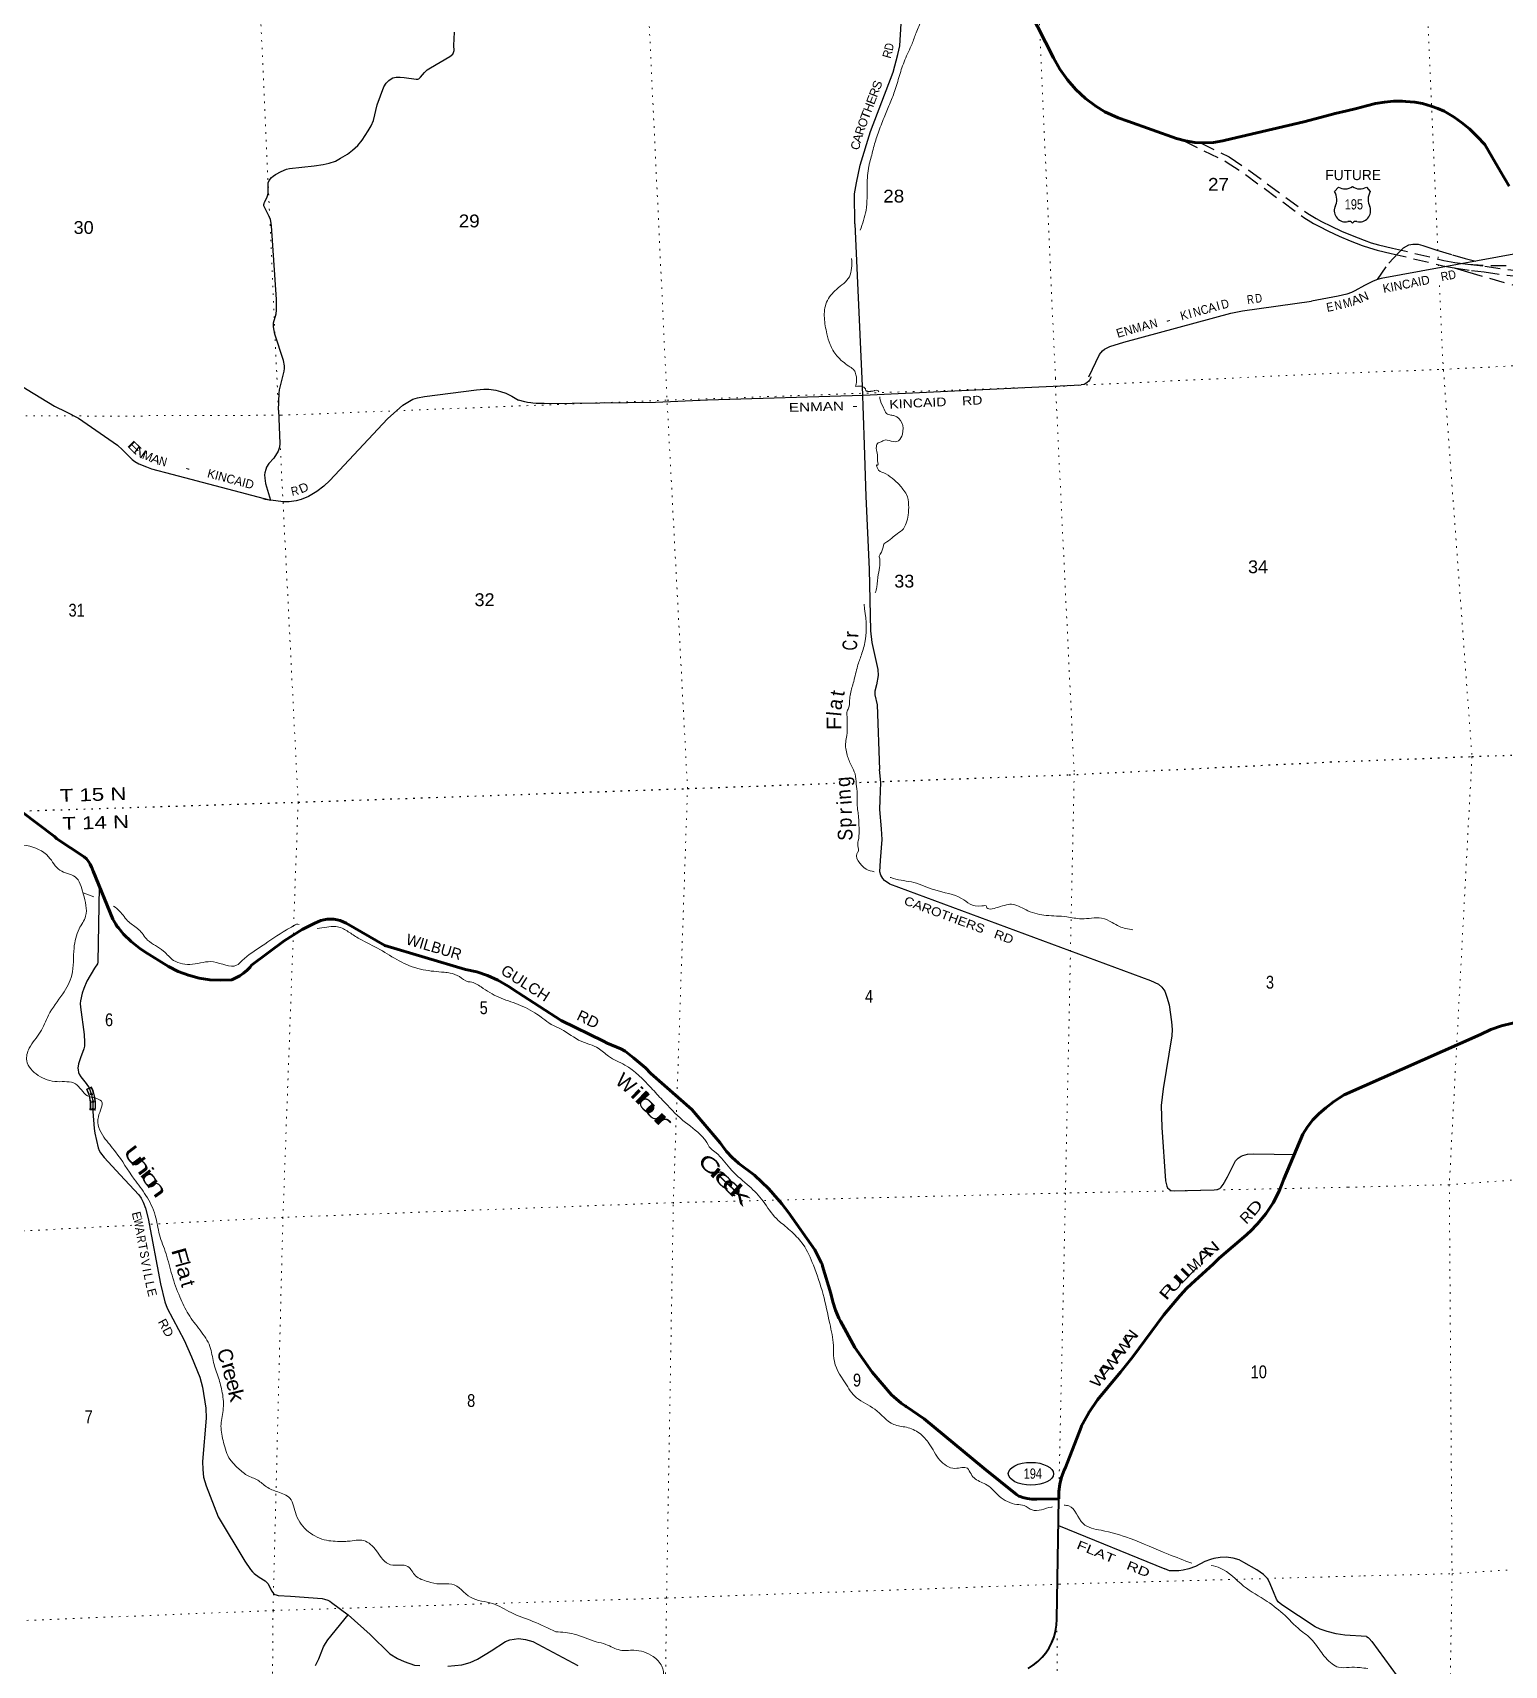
# Model space of a CAD drawing. Header units: feet. Extents: x 751810 to 1010326, y -353855 to -161247.
# Drawn here: x 925928 to 946044, y -273133 to -250821 of the extents above; entities that cross this region are included whole.
import ezdxf
from ezdxf.enums import TextEntityAlignment as Align

# ---------------------------------------------------------------- set-up
doc = ezdxf.new("R2010")
doc.units = ezdxf.units.FT
doc.header["$LTSCALE"] = 70
doc.linetypes.add('DOTTED', pattern=[1.5, 0.3, -1.2])
doc.linetypes.add('MEDIUM_DASHED', pattern=[4.5, 3, -1.5])
for name, color, linetype, lineweight in [('17', 7, 'Continuous', 25), ('20', 7, 'Continuous', 70), ('23', 7, 'Continuous', 70), ('26', 7, 'Continuous', 40), ('29', 7, 'Continuous', 25), ('31', 7, 'Continuous', 13), ('34', 7, 'Continuous', 25), ('39', 7, 'Continuous', 13), ('49', 7, 'MEDIUM_DASHED', 25), ('50', 7, 'Continuous', 25), ('6', 7, 'DOTTED', 25), ('7', 7, 'DOTTED', 13)]:
    doc.layers.add(name, color=color, linetype=linetype, lineweight=lineweight)
doc.layers.add('30', color=7, linetype='Continuous')
doc.layers.add('41', color=7, linetype='Continuous')

msp = doc.modelspace()

# ---------------------------------------------------------------- linework, layer by layer
at = {"layer": '17'}
msp.add_ellipse((939572.68, -270514.14), major_axis=(-309.24, 1), ratio=0.500121, dxfattribs=at)
at = {"layer": '20'}
for points in [[(943304.52, -252040.44), (942231.35, -252292.03), (942195.96, -252300.15), (942069.31, -252320.37), (941941.23, -252327.25), (941813.14, -252320.7), (941686.44, -252300.8), (941562.51, -252267.77), (940896.82, -252031.87), (940766.06, -251985.35), (940582.68, -251901.22), (940459.64, -251825.98), (940317.7, -251719.47), (940187.67, -251598.72), (940070.97, -251465.03), (939968.89, -251319.88), (939882.54, -251164.85), (939450.27, -250312.87)], [(946110.25, -252917.21), (945991.19, -252718.53), (945876.35, -252523.64), (945774.71, -252350.16), (945672.35, -252239.02), (945566.42, -252136.11), (945457.24, -252047.45), (945356.92, -251974.39), (945222.1, -251895.13), (945135.61, -251855.51), (945043.54, -251824.22), (944925.22, -251790.32), (944821.76, -251771.7), (944694.58, -251760.36), (944648.19, -251756.8), (944529.66, -251757.08), (944403.77, -251769.8), (944282.2, -251788.32), (944161.48, -251822.88), (944024.63, -251856.28), (943891.9, -251891.48), (943728.89, -251924.26), (943544.81, -251976.26), (943304.52, -252040.44)]]:
    msp.add_lwpolyline(points, dxfattribs=at)
at = {"layer": '23'}
for points in [[(927022.23, -262935.89), (926754.3, -262281.45), (926744.12, -262256.57), (926734.66, -262231.45), (926731.68, -262223.54), (926712.54, -262184.41), (926689.42, -262147.5), (926662.56, -262113.21), (926632.27, -262081.91), (926257.51, -261835.91), (926226.55, -261806.52), (925557.26, -261302.47)], [(939951.78, -270857.17), (939655.38, -270862.07), (939649.29, -270862.29), (939585.47, -270860.89), (939522.14, -270852.84), (939460, -270838.2), (939424.68, -270825.87), (939405, -270819), (939374.68, -270797.06), (938933.08, -270442.76), (938112.3, -269763.52), (937868.38, -269594.68), (937856.15, -269588.96), (937799.29, -269548.78), (937697.92, -269464.22), (937669.04, -269434.48), (937400.82, -269124.35), (937166.49, -268787.88), (936968.61, -268428.77), (936947.95, -268389.93), (936899.49, -268280.66), (936862.73, -268166.92), (936838.05, -268049.96), (936838.1, -268051.97), (936724.58, -267675.8), (936717.06, -267650.88), (936706.21, -267625.8), (936698.57, -267608.16), (936619.36, -267454.17), (936257.98, -266946.41), (936168.84, -266824.64), (935992.29, -266620.73), (935795.4, -266436.39), (935580.31, -266273.64), (935571.84, -266266.95), (935488.16, -266192.71), (935412.7, -266110.12), (935363.28, -266043.14), (935349.9, -266025.01), (935323.54, -265993.14), (934939.25, -265537.62), (934376.95, -265044.95), (934302.05, -264969.06), (934140.68, -264829.4), (934026.16, -264739.52), (933965.6, -264707.37), (933779.3, -264629.75), (933731.44, -264604.65), (933152.39, -264321.54), (932558.68, -263935.69), (932426.11, -263851.07), (932285.43, -263768.38), (932144.3, -263704.41), (931997.26, -263655.54), (931845.91, -263622.31), (930740.31, -263296.1), (930215.06, -262991.53), (930214.18, -262991.02), (930174.02, -262970.7), (930131.96, -262954.7), (930088.46, -262943.18), (930043.99, -262936.27), (929999.05, -262934.05), (929954.11, -262936.54), (929909.69, -262943.71), (929866.25, -262955.48), (929824.29, -262971.73), (929784.25, -262992.28), (929610.56, -263079.22), (929365.6, -263230.01), (928921.21, -263562.91), (928899.47, -263590.18), (928857.49, -263634.77), (928811.09, -263674.74), (928760.75, -263709.63), (928707.05, -263739.07), (928650.56, -263762.74), (928501.18, -263771.1), (928351, -263763.8), (928202.41, -263740.85), (928057.03, -263702.49), (927916.45, -263649.15), (927782.22, -263581.4), (927463.02, -263382.28), (927386.52, -263331.42), (927273.9, -263241.76), (927171.27, -263140.81), (927100.35, -263054.7), (927079.72, -263029.65), (927063.6, -263004.7), (927022.23, -262935.89)], [(943853.53, -265337.17), (945718.53, -264512.36), (945858.43, -264445.06), (946004.6, -264392.77), (946155.44, -264356.03), (946309.29, -264335.26), (946333.06, -264333.51), (948409.36, -264369.41), (948636.57, -264341.74), (948859.63, -264290.48), (949076.12, -264216.18), (949165.99, -264177.62), (949734.13, -263912.46), (949902.08, -263857.78), (950074.83, -263820.96), (950250.48, -263802.4), (950380.04, -263800.52), (950912.2, -263858.58)], [(939951.78, -270857.17), (939954.23, -270757.66), (939968.28, -270658.64), (939992.6, -270561.64), (940026.93, -270467.71), (940045.21, -270427.42), (940258.98, -269877.29), (940264.07, -269860.81), (940282.22, -269827.29), (940366.4, -269671.77), (940482.41, -269502.5), (940615.48, -269346.29), (940798.98, -269124.61), (940958.99, -268921.08), (941387.42, -268344.13), (941612.73, -268078.36), (941697.31, -267984.6), (941763.59, -267922.85), (942068.82, -267646.2), (942147.61, -267569.51), (942518.3, -267250.24), (942542.33, -267225.24), (942567.33, -267202.52), (942669.95, -267100.82), (942783.6, -266961.75), (942882.09, -266811.56), (942964.35, -266651.9), (943028.61, -266487.1), (943290.61, -265873.22), (943354.02, -265771.58), (943427.7, -265677.14), (943510.85, -265590.91), (943602.56, -265513.84), (943707.78, -265429.9), (943790.54, -265375.32), (943853.53, -265337.17)]]:
    msp.add_lwpolyline(points, dxfattribs=at)
at = {"layer": '26'}
msp.add_lwpolyline([(939534.74, -273174.86), (939603.34, -273130.85), (939666.96, -273079.92), (939724.91, -273022.62), (939776.55, -272959.57), (939821.32, -272891.47), (939858.72, -272819.07), (939888.35, -272743.15), (939909.88, -272664.55), (939923.08, -272584.13), (939927.8, -272502.77), (939951.78, -270857.17)], dxfattribs=at)
at = {"layer": '29'}
for p, q in [((937163.75, -253434.28), (937266.35, -255652.8)), ((926837.65, -262491.65), (926820.42, -263523.07)), ((937640.39, -262452.49), (941205.11, -263771.77)), ((939950.55, -271220.32), (941400.64, -271815.52))]:
    msp.add_line(p, q, dxfattribs=at)
for points in [[(937163.75, -253434.28), (937162.38, -253021.98), (937187.42, -252871.7), (937237.49, -252629.57), (937379.36, -252170.37), (937688.13, -251360.5), (937754.89, -251118.37), (937779.93, -251001.48), (937800.64, -250693.65)], [(931631.07, -251148.38), (931668.62, -251114.96), (931681.14, -251092.01), (931687.4, -251066.96), (931685.31, -250996), (931693.66, -250812.32)], [(929120.29, -253097.82), (929133.88, -253062.33), (929148.48, -253018.51), (929148.48, -252872.41), (929161, -252843.18), (929194.38, -252801.44), (929217.33, -252782.65), (929248.62, -252759.69), (929323.72, -252717.95), (929396.74, -252686.64), (929440.55, -252676.21), (929774.34, -252642.81), (929899.52, -252621.93), (929978.79, -252605.24), (930066.42, -252576.01), (930137.34, -252538.45), (930231.23, -252482.09), (930300.07, -252425.75), (930373.09, -252361.03), (930429.41, -252287.99), (930512.87, -252164.84), (930556.68, -252093.87), (930587.97, -252020.83), (930638.03, -251807.93), (930729.83, -251561.64), (930761.12, -251511.53), (930796.59, -251473.98), (930825.8, -251453.09), (930848.75, -251440.57), (930896.72, -251428.06), (930950.97, -251428.05), (931005.21, -251432.24), (931167.93, -251457.28), (931190.88, -251457.27), (931205.49, -251451.01), (931230.52, -251428.06), (931284.76, -251365.45), (931322.31, -251329.95), (931364.04, -251302.83), (931631.07, -251148.38)], [(929286.7, -255978.37), (929295.53, -255748.55), (929303.88, -255700.54), (929366.46, -255448), (929370.63, -255410.43), (929370.63, -255372.86), (929358.12, -255301.89), (929237.12, -254942.9), (929218.35, -254840.62), (929218.35, -254805.14), (929220.43, -254784.27), (929257.98, -254663.21), (929262.16, -254615.21), (929262.15, -254467.02), (929191.22, -253461), (929182.9, -253396.28), (929177.69, -253373.33), (929162.01, -253331.59), (929095.26, -253206.36), (929089.02, -253185.48), (929089.02, -253169.83), (929091.08, -253156.27), (929097.37, -253138.52), (929120.29, -253097.82)], [(946566.88, -253698.2), (946456.3, -253755.57), (946375.59, -253794.65), (946323.12, -253811.7), (946223.54, -253837.61), (944358.73, -254180.35), (944311.55, -254192.36), (944249.81, -254218.26), (944131.31, -254276.04), (943998.86, -254349.79), (943955.04, -254371.72), (943892.61, -254394.11), (943773.16, -254420.16), (943405.59, -254488.26)], [(940366.27, -255525.43), (940511.92, -255220.63), (940549.39, -255170.92), (940579.53, -255145.65), (940650.34, -255110.31), (940843.35, -255051.05), (942303.55, -254653.46), (942462.43, -254624.2), (943405.59, -254488.26)], [(924609.13, -254919.37), (925241.29, -255272.11), (925399.85, -255376.47), (925545.89, -255497.54), (925637.69, -255564.33), (925850.49, -255697.92), (926226.02, -255923.34), (926384.58, -256002.66), (926554.33, -256089.68)], [(932920.84, -255887.38), (934440.34, -255869.39), (935152.24, -255839.48), (937280.57, -255776.07), (940258.49, -255635.06)], [(937266.35, -255652.8), (937291.95, -256451.47), (937318.23, -257158.66), (937361.99, -258152.99), (937381.96, -258997.21)], [(940394.83, -255524.26), (940375.06, -255570.77), (940364.65, -255585.36), (940342.78, -255604.11), (940321.95, -255617.66), (940300.08, -255628.08), (940258.49, -255635.06)], [(930985.3, -255909.57), (930776.07, -256099.54), (929991.91, -256940.34), (929905.47, -257020.57), (929810.71, -257090.37), (929697.19, -257158.09), (929598.26, -257200.81), (929530.56, -257220.61), (929435.81, -257232.07), (929355.61, -257233.11), (929180.9, -257211.94)], [(930985.71, -255909.48), (931124.63, -255831.49), (931189.31, -255810.62), (931283.19, -255791.83), (931994.62, -255699.99), (932094.76, -255693.73), (932163.61, -255693.73), (932257.49, -255706.25), (932324.25, -255722.95), (932395.19, -255748), (932476.55, -255787.66), (932569.32, -255844.98)], [(932920.84, -255887.38), (932809.88, -255886.99), (932764.06, -255883.86), (932734.9, -255881.78), (932692.2, -255876.57), (932654.71, -255868.23), (932569.32, -255844.98)], [(926554.33, -256089.68), (927085.39, -256460.03), (927155.17, -256523.58), (927289.51, -256655.91), (927325.96, -256681.94), (927380.11, -256713.2), (927485.29, -256755.93), (927550.9, -256779.88), (927831.03, -256855.95), (929180.9, -257211.94)], [(929286.74, -255978.72), (929306.68, -256433.98), (929301.47, -256487.12), (929281.68, -256542.34), (929223.37, -256634.02), (929156.72, -256709.04), (929124.44, -256760.09), (929114.02, -256789.26), (929102.56, -256834.06), (929097.36, -256864.28), (929099.44, -256910.12), (929110.89, -256979.93), (929180.9, -257211.94)], [(937381.96, -258997.21), (937396.27, -259155.38), (937479.58, -259522.13), (937483.75, -259605.48), (937462.92, -259734.67), (937437.93, -259822.19), (937437.93, -259868.04), (937471.25, -260005.57), (937504.58, -260889.09)], [(937640.39, -262452.49), (937601.97, -262431.62), (937573.32, -262408.18), (937548.33, -262379), (937519.17, -262333.16), (937506.67, -262287.32), (937515, -262133.12), (937540, -261845.55), (937531.67, -261699.69), (937506.67, -261437.13), (937510.84, -261303.77), (937519.17, -261070.39), (937504.58, -260889.09)], [(926820.42, -263523.07), (926812.57, -263547.84), (926771.96, -263605.15), (926667.82, -263784.37), (926627.2, -263885.43), (926605.33, -263946.91), (926583.46, -264052.14), (926579.29, -264089.65), (926580.34, -264138.62), (926630.32, -264513.72), (926636.57, -264615.82), (926634.49, -264672.09), (926627.2, -264708.56), (926580.34, -264830.46), (926556.38, -264912.78), (926547.01, -264972.16), (926548.05, -264996.13), (926556.38, -265031.56), (926564.71, -265052.4), (926584.5, -265088.86), (926659.48, -265180.55)], [(941205.11, -263771.77), (941316.67, -263825.65), (941361.45, -263864.21), (941404.14, -263921.51), (941432.27, -264001.74), (941462.46, -264106.97), (941494.75, -264339.32), (941504.12, -264442.46), (941498.92, -264531.03), (941382.28, -265256.19), (941353.12, -265481.24), (941361.45, -265781.31), (941411.44, -266510.64), (941428.12, -266585.65), (941438.53, -266608.57), (941461.44, -266627.33), (941486.44, -266641.91), (941532.26, -266646.08), (942075.88, -266635.66), (942119.62, -266631.49), (942152.94, -266614.82), (942171.69, -266598.15), (942198.74, -266560.65), (942261.23, -266456.46), (942369.53, -266239.74), (942404.96, -266202.23), (942444.54, -266175.14), (942469.51, -266164.73), (942532.01, -266148.05), (942619.47, -266143.89), (943174.98, -266151.62)], [(926659.48, -265180.55), (926700.09, -265242.04), (926720.41, -265294.66), (926733.42, -265331.64), (926743.32, -265378.01), (926750.08, -265419.17), (926750.61, -265460.32), (926750.08, -265562.95), (926766.75, -265794.26), (926776.65, -265858.34), (926822.98, -266058.91), (926834.97, -266095.9), (926854.23, -266129.76), (926907.26, -266191.52)], [(926907.26, -266191.52), (927122.84, -266429.36), (927379.01, -266701.73)], [(927379.01, -266701.73), (927408.82, -266747.12), (927440.06, -266803.38), (927471.3, -266884.65), (927506.71, -267028.44), (927673.34, -267920.34), (927735.82, -268166.24), (927764.99, -268253.76), (927998.27, -268687.2), (928098.24, -268916.43), (928210.72, -269195.67), (928248.22, -269329.03), (928296.11, -269618.7), (928298.21, -269754.14), (928248.22, -270345.97), (928252.37, -270458.5), (928264.88, -270562.69), (928298.19, -270679.39), (928464.84, -271104.5)], [(928464.84, -271104.5), (928829.33, -271710.92), (928904.31, -271823.45), (928932.43, -271855.75), (928955.34, -271876.59), (929025.12, -271927.64), (929104.27, -271977.65), (929130.31, -272001.62), (929141.25, -272015.69), (929195.92, -272119.36), (929219.87, -272151.66), (929224.96, -272155.33), (929237.99, -272163.15), (929256.85, -272170.94), (929283.4, -272177.7), (929454.19, -272186.04), (929883.27, -272219.38), (929918.17, -272226.15), (929961.91, -272242.82), (929991.6, -272257.92), (930014.51, -272272.51), (930241.02, -272444.52)], [(944159.17, -272739.53), (943861.92, -272719.33), (943746.31, -272701.62), (943621.34, -272668.28), (943524.5, -272640.14), (943458.88, -272605.76), (943000.66, -272305.69), (942951.73, -272265.06), (942929.84, -272230.68), (942888.19, -272126.49), (942829.87, -271988.95), (942805.93, -271946.23), (942778.85, -271917.06), (942750.72, -271893.1), (942659.08, -271826.42), (942481.01, -271725.35), (942417.47, -271693.05), (942335.21, -271669.08), (942242.51, -271655.54), (942160.25, -271660.75), (942071.72, -271672.21), (942024.87, -271685.75), (941950.92, -271713.89), (941821.78, -271780.57), (941731.19, -271812.87), (941655.16, -271830.58), (941595.8, -271842.04), (941530.19, -271843.09), (941468.75, -271839.96), (941400.64, -271815.52)], [(929795.43, -273134.86), (929838.74, -273042.53), (929904.03, -272881.73), (929929.79, -272833.35), (929964.31, -272786.25), (930241.02, -272444.52)], [(930241.02, -272444.52), (930542.57, -272712.75), (930808.78, -272974.06), (930914.26, -273039.39), (931004.67, -273079.59), (931145.31, -273129.84), (931220.66, -273134.87)], [(931602.39, -273144.92), (931793.26, -273124.81), (931908.78, -273094.66), (932009.24, -273049.44), (932195.09, -272933.86), (932390.98, -272808.23), (932451.25, -272783.1), (932566.78, -272768.02), (932662.21, -272778.08), (932762.67, -272808.23), (933380.47, -273134.87)], [(944159.17, -272739.53), (944183.57, -272752.17), (944197.51, -272765.12), (944234.33, -272804.97), (944665.6, -273400.26), (944715.15, -273463.13), (945031.73, -273754.01), (945053.63, -273779.91), (945075.91, -273814.98), (945127.3, -273935.31), (945151.53, -274019.45), (945241.61, -274363.27), (945256.72, -274401.52), (945286.59, -274437.38), (945316.46, -274459.29), (945353.31, -274480.02), (945529.5, -274562.9), (945581.21, -274593.29), (945617.11, -274614.7), (946297.94, -275129.19)]]:
    msp.add_lwpolyline(points, dxfattribs=at)
at = {"layer": '29', "linetype": 'MEDIUM_DASHED'}
msp.add_lwpolyline([(944308.05, -254193.83), (944465.36, -253973.11), (944593.77, -253832.89), (944666.42, -253759.48), (944739.32, -253720.4), (944793.99, -253709.98), (944864.28, -253712.59), (944929.37, -253730.82), (945122.03, -253793.34), (945335.51, -253858.47), (945509.94, -253905.37), (945654.52, -253942.19)], dxfattribs=at)
at = {"layer": '29'}
msp.add_arc((929376.51, -256128.56), 1099.94, 254.08506, 257.38186, dxfattribs=at)
at = {"layer": '29', "linetype": 'DOTTED', "lineweight": 100}
msp.add_arc((926247.89, -265470.93), 503.31, 351.4191, 26.89871, dxfattribs=at)
at = {"layer": '31'}
for p, q in [((926661.99, -265259.42), (926731.67, -265228.08)), ((926673.28, -265263.12), (926727.1, -265238.91)), ((926707.38, -265540.19), (926784.62, -265547.98))]:
    msp.add_line(p, q, dxfattribs=at)
for points in [[(926662.45, -265258.42), (926683, -265304.79), (926697.98, -265351.19), (926708.04, -265398.89), (926713.05, -265447.38), (926712.96, -265496.21), (926708.25, -265542.21)], [(926717.22, -265533.14), (926720.96, -265496.63), (926721.05, -265446.98), (926715.95, -265397.65), (926705.72, -265349.13), (926690.48, -265301.93), (926673.28, -265263.12)], [(926727.1, -265238.91), (926745.68, -265280.87), (926762.82, -265333.93), (926774.33, -265388.51), (926780.05, -265443.99), (926779.96, -265499.7), (926775.93, -265539.06), (926717.22, -265533.14)], [(926731.03, -265228.04), (926753.16, -265278.01), (926770.56, -265331.87), (926782.24, -265387.27), (926788.05, -265443.58), (926787.96, -265500.11), (926782.87, -265549.85)]]:
    msp.add_lwpolyline(points, dxfattribs=at)
at = {"layer": '34'}
msp.add_spline([(940254.95, -244031.49), (940618.83, -244423.93), (940907.14, -244804.84), (941089.54, -245208), (941244.57, -245692.66), (941300.14, -246074.86), (941472.5, -246564.47), (941619.36, -246767.48), (941728.15, -246857.53), (941910.45, -246944.65), (942156.9, -246935.86), (942601.68, -246917.66), (943089.16, -247019.16), (943449.6, -247203.2), (943698.26, -247486.16), (943944.1, -247867.47), (944191.25, -248363.21), (944390.12, -248791.78), (944667.56, -249292.48), (944881.14, -249510.12), (945083.33, -249620.31), (945354.66, -249604.33), (945558.43, -249462.93), (945908.63, -249127.19), (946213.12, -248873.65), (946403.35, -248767.43), (946607.31, -248772.02), (946775.16, -248848.22), (946985.74, -249018.24), (947149.7, -249316.79), (947263.08, -249663.12), (947452.31, -250351.82), (947733.05, -251218.01), (947798.43, -251380.72), (947978.29, -251858.17), (948060.84, -252103.49)], degree=3, dxfattribs=at)
at = {"layer": '39'}
msp.add_line((926618.34, -262578.14), (926763.82, -262631.91), dxfattribs=at)
msp.add_arc((929545.48, -263080.82), 75.95, 70.09318, 100.39783, dxfattribs=at)
for points in [[(937694.23, -249063.27), (937761.18, -249115.57), (937937.6, -249403.87), (938076.77, -249598.71), (938126.22, -249695.79), (938158.9, -249833.72), (938186.53, -250002.03), (938156.49, -250252.82), (938074.77, -250646.33), (938002.88, -250822.08)], [(937370.38, -252589.98), (937396.22, -252495.61), (937422.25, -252391.5), (937484.72, -252193.68), (937565.41, -251980.25), (937638.28, -251800.66), (937708.56, -251626.27), (937776.23, -251407.63), (937849.11, -251194.2), (937948.02, -250972.97), (938002.88, -250822.08)], [(937370.38, -252589.98), (937357.28, -252644.25), (937333.6, -252904.9), (937318.7, -253249.88), (937239.57, -253521.63)], [(937121.37, -253906.3), (937090.73, -254155.88), (936915.29, -254328.87), (936780.17, -254504.57), (936748.95, -254719.14), (936784.25, -254937.56), (936827.17, -255081.19), (936918.73, -255235.3), (937084.4, -255378.91), (937144.12, -255418.57)], [(937144.12, -255418.57), (937157.26, -255437.1), (937171.05, -255460.92), (937181.08, -255496.02), (937189.22, -255552.43), (937186.72, -255601.95), (937179.82, -255640.81), (937174.33, -255656.55)], [(937495.82, -255729.85), (937474.87, -255709.19), (937440.13, -255711.12), (937430.47, -255714.02), (937388.97, -255721.74), (937379.32, -255722.71), (937345.54, -255722.71), (937333.96, -255721.74), (937319.48, -255714.98), (937314.65, -255705.33), (937309.83, -255686.99), (937300.85, -255677.79), (937292.53, -255671.13), (937281.99, -255663.35), (937174.33, -255656.55)], [(937505.22, -255797.87), (937507.2, -255820.66), (937556.74, -255946.11), (937599.05, -256025.49), (937658.02, -256048.14), (937708.57, -256056.93), (937807.63, -256150.97), (937815.7, -256307.63), (937763.66, -256397.41), (937661.15, -256404), (937560.2, -256392.46), (937536.47, -256409.14), (937486.64, -256428.49), (937459.71, -256477.43), (937472.1, -256567.61), (937476.86, -256674.07), (937474.34, -256732.45), (937468.2, -256728.58), (937471.15, -256764.71), (937561.59, -256836.84), (937676.22, -256910.39), (937775.18, -257000.41), (937823.01, -257059.54), (937873.21, -257132.69), (937900.98, -257272.76), (937894.55, -257413.68), (937867.22, -257524.97), (937828.95, -257602.35), (937746.11, -257668.77), (937669.09, -257727.01), (937576.24, -257795.7), (937572.27, -257797.81), (937557.11, -257834.39), (937513.74, -257948.09), (937498.57, -257984.67), (937505.28, -258010.64), (937505.08, -258081.03), (937505.6, -258101.13), (937486.63, -258224.27), (937464.93, -258397.76), (937445.67, -258477.4)], [(922762.32, -258735.54), (922728.28, -258903.93), (922828.52, -259239.26), (923855.09, -260013.89), (923879.75, -260033.38), (923970.19, -260105.52), (924171.45, -260259.34), (924404.7, -260482.74), (924518.17, -260745.34), (924681.84, -261081.09), (924858.46, -261372.27), (925052.05, -261697.21), (925229.58, -261789.29), (925507.9, -261886.88), (925845.24, -261930.71), (926145.08, -262082.06), (926300.84, -262267.18), (926506.48, -262356.54), (926619.17, -262589), (926651.24, -262895.87), (926563.1, -263069.01), (926493.33, -263330.17), (926462.63, -263700.96), (926338.38, -263957.45), (926142.59, -264249.93), (926031.81, -264481.95), (925880.37, -264698.91), (925846.55, -264870.69), (926002.67, -265069.88), (926264.59, -265155.82), (926512.99, -265185.79), (926677.21, -265350.67), (926781.05, -265378.05)], [(937291.19, -258629.65), (937308.71, -259131.65), (937255.28, -259324.03), (937202.89, -259478.17), (937149.93, -259688.64), (937105.9, -259854.64), (937094.14, -259945.43), (937075.07, -260064.55), (937059.75, -260095.1), (937060.76, -260166.22), (937060.55, -260282.1), (937056.18, -260424.99), (937040.46, -260517.89), (937061.06, -260692.32), (937119.21, -260839.68), (937168.39, -260951.06), (937186.05, -261089.37), (937197.57, -261223.81), (937202.49, -261437.77), (937215.24, -261518.98), (937220.77, -261634.45), (937224.66, -261727.88), (937212.14, -261866.95), (937205.85, -261935.48), (937209.88, -262013.81), (937207.92, -262015.87), (937320.67, -262250.34), (937429.89, -262287.11)], [(937647.84, -262364.34), (937692.42, -262379.77), (937973.68, -262435.06), (938258.14, -262536.52), (938625.51, -262651.99), (938899.97, -262755.71), (938966.62, -262764.1), (938966.67, -262766.11), (939119.89, -262774.33), (939330.26, -262734.87), (939531.76, -262820.31), (939783.05, -262884.4), (940061.37, -262903.56), (940263.39, -262930.67), (940539.02, -262923.76), (940683.42, -262980.47), (940781.44, -263034.32), (940965.87, -263081.98)], [(927032.87, -262757.73), (927116.5, -262825.89), (927241.1, -262973.58), (927374.57, -263074.81), (927499.12, -263220.5), (927716.42, -263371.9), (927854.58, -263499.15), (928111.6, -263551.03), (928400.69, -263519.65), (928715.95, -263566.04), (928792.46, -263502.73), (929057.58, -263303.48), (929395.51, -263083.62), (929535.62, -263003.92)], [(929816.13, -263064.85), (929946.71, -263046.52), (930071.29, -263037.37), (930156.41, -263059.37), (930290.81, -263139.97), (930430.92, -263224.48), (930707.72, -263370.14), (930971.65, -263523.57), (931266.22, -263626.79), (931553, -263661.83), (931635.8, -263671.82), (931759.87, -263720.99), (931880.44, -263790.36), (931908.71, -263793.68), (932057.45, -263862.34), (932298.63, -264003.1), (932562.87, -264101.04), (932820, -264235.36), (932899.97, -264291.67), (933014.81, -264373.26), (933149.36, -264438.25), (933426.28, -264604.82), (933659.38, -264698.96), (933799.14, -264810.08), (934021.65, -264929.18), (934382.37, -265242.43), (934536.22, -265407.33), (934816.46, -265684.9), (935079.61, -265906.12), (935125.32, -265961.28), (935196.58, -266070.1), (935270.61, -266130.58), (935455.16, -266339.12), (935694.45, -266562.37), (935890.82, -266760.55), (936068.15, -267001.44), (936212.4, -267130.55), (936389.83, -267297.03), (936458.45, -267381.78), (936598.59, -267663.82), (936731.68, -268062.68), (936822.52, -268462.59), (936872.49, -268760.97), (936877.05, -268937.82), (937032.68, -269273.77), (937186.84, -269475.02), (937438.55, -269633.61), (937697.55, -269840.28), (937871.71, -269880.15), (938048.92, -269960.17), (938181.46, -270103.65), (938328.15, -270327.21), (938534.41, -270440.68), (938703.51, -270440.47), (938753.82, -270517.63), (938811.92, -270584.55), (938973.14, -270668.99), (939140.14, -270821.66), (939380.6, -270934.28), (939479.65, -270949.89), (939587.89, -271009.52), (939852.63, -270970.7), (939866.51, -270968.86)], [(926779.82, -265377.84), (926866.65, -265424.91), (926825.63, -265635.89), (926902.19, -265914.05), (927060.38, -266115.2), (927315.63, -266488.87), (927476.4, -266712.08), (927602.2, -266984.43), (927661.35, -267248.39), (927750.57, -267507.58), (927832.63, -267801.13), (927938.93, -268098.1), (928057.77, -268334.42), (928216.42, -268553.66), (928350.99, -268775.51), (928400.9, -268993.46), (928466.69, -269202.96), (928520.26, -269406.73), (928530.56, -269649.8), (928501.9, -269865.69), (928537.78, -270085.99), (928626.38, -270321.07), (928723.74, -270427.22), (928857.36, -270534.47), (929004.08, -270603.19), (929123.16, -270692.7), (929277.98, -270763.23), (929443.27, -270849.58), (929529.66, -271076.66), (929698.68, -271307.7), (929945.28, -271424.19), (930181.19, -271438.39), (930239.54, -271436.92), (930452.7, -271427.56), (930627.44, -271567.97), (930819.57, -271758.21), (931057.75, -271782.41), (931161.66, -271908.5), (931328.76, -271986.76), (931492.71, -272020.86), (931655.83, -272022.8), (931914.15, -272203.35), (932216.31, -272288.27), (932467.14, -272412.7), (932764.14, -272531.94), (933079.87, -272674.85)], [(940025.24, -270943.44), (940089.78, -270954.71), (940285.54, -271194.7), (940531.9, -271287.69), (940927.01, -271399.29), (941447.61, -271613.18), (941773.42, -271737.25)], [(942037.89, -271767.13), (942161.1, -271803.69), (942479.48, -272049.08), (942800.94, -272258.21), (943047.5, -272451.11)], [(943047.5, -272451.11), (943286.89, -272678.38), (943377.28, -272748.51), (943529.12, -272937.75), (943688.65, -273112.73), (943778.42, -273158.74), (943920.59, -273160.24), (944070.62, -273163.9), (944177.56, -273175.44)], [(933079.87, -272674.85), (933328.27, -272704.82), (933628.93, -272809.9), (933762.75, -272846.76), (933956.01, -272924.36), (934145.28, -272925.65), (934407.2, -273011.59), (934527.36, -273143.31), (934553.38, -273293.48), (934558.7, -273343.62), (934667.45, -273423.34), (934700.69, -273541.16), (934703.37, -273567.23), (934726.85, -273618.93), (934765.98, -273808.99), (934855.91, -273939.46), (934912.45, -273946.08), (934987.61, -273972.35), (935246.18, -274084.52), (935403.85, -274265.57), (935564.68, -274490.79), (935720.17, -274587.44), (935942.31, -274614.04), (936043.27, -274625.59), (936152.7, -274731.44), (936389.64, -274785.83), (936468.27, -274868.31), (936515.54, -274983.77), (936656.29, -275133.07), (936667.19, -275321.83), (936754.3, -275577.04), (936837.17, -275745.9), (936876.54, -275867.58), (936954.05, -276062.71), (936997.5, -276186.3), (937047.71, -276337.87), (937105.45, -276469.15), (937115.31, -276460.86), (937171.38, -276449.4), (937229.36, -276433.87), (937352.5, -276446.87), (937427.82, -276479.16), (937441.97, -276559.25), (937460.45, -276651.29), (937528.51, -276792.36), (937609.86, -276824.51), (937705.3, -276856.3), (937810.92, -277048.72), (937879.3, -277280.27), (937887.16, -277310.15)]]:
    msp.add_spline(points, degree=3, dxfattribs=at)
at = {"layer": '49'}
for points in [[(941655.24, -252295.9), (942243.14, -252584.47), (942506.49, -252760.71), (943314.94, -253356.64), (943359.94, -253383.02)], [(941883.28, -252324.29), (942280.69, -252519.36), (942549.62, -252699.33), (943356.28, -253293.93)], [(943356.28, -253293.93), (943472.73, -253362.21), (943544.32, -253399.98), (943674.57, -253467.58), (943817.68, -253535.44), (943963.55, -253595.23), (944126.49, -253657.57), (944221.22, -253691.75), (944324.35, -253720.09), (944514.4, -253764.38), (945217.04, -253932.71), (945368.32, -253962.36), (945542.9, -253986.62)], [(943359.94, -253383.02), (943436.24, -253427.76), (943509.55, -253466.43), (943641.22, -253534.77), (943787.37, -253604.07), (943935.92, -253664.96), (944100.36, -253727.87), (944198.52, -253763.29), (944305.9, -253792.8), (944497.15, -253837.37), (945201.09, -254006.01), (945355.94, -254036.36), (945595.21, -254069.61), (945766.72, -254090.73), (946082.1, -254135.67), (946515.16, -254184.11), (946665.23, -254192.8), (946769.15, -254184.47)], [(945355.94, -254036.36), (945538.88, -254087.97), (946268.59, -254300.91), (946459.7, -254348.71), (946620.41, -254361.75), (946737.68, -254353.06), (946837.96, -254341.48)], [(945542.9, -253986.62), (945860.3, -254001.05), (946190.4, -254001.05), (946424.95, -253970.63), (946653.18, -253919.87)], [(945542.9, -253986.62), (945777.11, -254012.52), (946092.05, -254057.4), (946521.83, -254105.48), (946664.35, -254113.73), (946738.58, -254114.72)]]:
    msp.add_lwpolyline(points, dxfattribs=at)
at = {"layer": '50'}
for p, q in [((943724.18, -252989.99), (943775.49, -252931.23)), ((943967.25, -252925.26), (943966.97, -252925.46)), ((944159.34, -252931.14), (944210.73, -252989.99))]:
    msp.add_line(p, q, dxfattribs=at)
for centre, radius, start, end in [((943531.2, -253100.62), 222.05, 332.97043, 29.75871), ((943866.56, -252773.57), 182.07, 239.97227, 303.45418), ((944068.34, -252774.07), 181.52, 236.33975, 300.08743), ((944068.34, -252773.57), 182.07, 236.54582, 236.59441), ((944403.7, -253100.62), 222.05, 150.24129, 207.02957), ((943870.39, -253255.52), 151.42, 159.09177, 283.81923), ((944064.51, -253255.52), 151.42, 256.18077, 20.90823)]:
    msp.add_arc(centre, radius, start, end, dxfattribs=at)
for centre, major_axis, start_param, end_param in [((943925.73, -253454.34), (-19.56, 51.67), 4.95877769, 6.28318531), ((944009.17, -253454.34), (19.56, 51.67), 0, 1.32637542)]:
    msp.add_ellipse(centre, major_axis=major_axis, ratio=0.929097, start_param=start_param, end_param=end_param, dxfattribs=at)
at = {"layer": '6'}
for points in [[(943665.67, -260787.32), (945601.18, -260713.52), (950774.15, -260518.31), (953481.09, -260387.68)], [(937229.5, -261066.26), (940093.5, -260962.75), (943665.66, -260787.32)], [(912221.97, -261934.47), (913072.46, -261890.95), (915878.75, -261808.53), (918711.57, -261817.95), (924211.67, -261507.13), (929556.36, -261336.95), (934878.5, -261151.24), (936886.74, -261078.65)]]:
    msp.add_lwpolyline(points, dxfattribs=at)
at = {"layer": '7'}
msp.add_line((945157.46, -254274.22), (945204.2, -255325.83), dxfattribs=at)
for points in [[(939907.62, -255544.3), (939667.98, -250263.38), (939428.28, -244956.96), (939197.18, -239605.95), (938972.44, -234264.79), (938712.71, -228098.84), (938514.89, -222780.97), (938304.48, -217447.4), (938067.88, -212112.68), (937976.8, -209813.37)], [(932681.71, -210030.55), (932750.91, -212088.69), (932960.43, -217456.54), (933182.17, -222767.57), (933412.42, -228092.43), (933665.96, -234500.33), (933883.82, -239815.52), (934110.37, -245150.57), (934346.28, -250525.61), (934594.67, -255762.23)], [(929286.71, -255978.72), (929048.08, -250706.48), (928811.15, -245361.7), (928530.06, -240020.39), (928316.88, -234725.19), (928022.63, -228056.74), (927812.4, -222666.76), (927569.79, -217394.69), (927366.2, -212085.07), (927300.21, -210250.02)], [(944544.4, -240207.89), (944638.15, -242116.7), (944972.19, -250106.2), (945147.95, -254060.33)], [(943446.86, -255488.08), (945194.59, -255423.05), (950535.02, -255157.28), (955822.6, -254962.54), (961174.8, -254732.44), (966486.87, -254578.5)], [(945204.2, -255325.83), (945601.18, -260713.52), (945291.06, -266564.25), (945329.02, -271880.7), (945237.36, -277177.3), (945175.23, -282502.65), (945172.34, -287847.26), (945184.82, -293187.37)], [(927513.9, -256052.47), (929321.4, -256050.01), (934602.73, -255843.2), (939908.73, -255655.89), (943446.86, -255488.08)], [(939907.62, -255544.3), (939909.1, -255653.79), (940163.86, -260944.33), (940043.95, -266678.56), (939926.26, -272030.64), (939945.85, -277318.96), (939923.86, -282712.89), (939804.27, -288069.04)], [(934244.81, -293573.63), (934391.02, -288234.91), (934528.98, -282888.35), (934526.42, -277557.38), (934591.95, -272212.63), (934684.61, -266826.99), (934878.5, -261151.24), (934594.67, -255762.23)], [(914023.37, -256353.39), (918635.44, -256263.67), (924047.55, -256058.89), (927463.12, -256059.89)], [(929286.71, -255978.72), (929556.36, -261336.95), (929348.33, -267011.04), (929213.06, -272383.67), (929177.25, -277788), (929046.25, -283092.16), (928939.81, -288516.18), (928778.07, -293773.02)], [(964987.81, -265747.36), (961266.55, -265942.31), (956065.92, -266064.39), (950645.72, -266177.01), (945291.06, -266564.25), (943905.65, -266599.56)], [(943905.65, -266599.56), (940043.95, -266678.56), (934681.86, -266809.92), (929348.33, -267011.04), (927482.24, -267108.44)], [(927282.98, -267118.84), (924209.25, -267279.26), (918599.11, -267294.59), (913081.14, -267459.06), (912442.62, -267463.07)], [(944124.91, -271910.01), (945329.02, -271880.7), (950634.9, -271524.03), (956085.28, -271411.94), (961311.3, -271274.54), (966060.51, -271036.43)], [(912654.57, -272773.68), (912924.4, -272779.95), (918546.59, -272607.46), (923960, -272593.79), (929213.06, -272383.67), (934591.95, -272212.63), (939961.51, -272023.44), (944124.92, -271910.01)]]:
    msp.add_lwpolyline(points, dxfattribs=at)

# ---------------------------------------------------------------- texts
at = {"layer": '17'}
msp.add_text('WILBUR', height=150, rotation=343.561, dxfattribs=at).set_placement((931018.47, -263275.85))
at = {"layer": '17', "width": 1.05}
for s, rotation, p in [('GULCH', 327.554, (932312.22, -263674.58)), ('RD', 333.945, (933350.74, -264304.02))]:
    msp.add_text(s, height=150, rotation=rotation, dxfattribs=at).set_placement(p)
at = {"layer": '17'}
for s, rotation, width, p in [('D', 50.744, 1.5, (942687.69, -266926.37)), ('A', 43.188, 1.8, (941988.68, -267588.15)), ('N', 40.329, 1.5, (942086.79, -267500.33)), ('L', 45.188, 2.1, (941780.28, -267772.23)), ('P', 49.71, 1.65, (941492.63, -268072.79)), ('U', 47.947, 1.6, (941589.35, -267974.13)), ('L', 45.974, 2.05, (941695.15, -267860.98)), ('A', 53.403, 1.55, (940976.22, -268716.13)), ('I', 53.403, 1.1, (941035.46, -268639.02)), ('A', 51.826, 1.6, (940812.17, -268935.32)), ('W', 53.403, 1.15, (940896.91, -268828.42)), ('W', 49.573, 1.25, (940557.52, -269264.66)), ('A', 50.383, 1.65, (940645.03, -269154.86)), ('W', 51.826, 1.2, (940731.76, -269046.21))]:
    msp.add_text(s, height=150, rotation=rotation, dxfattribs=dict(at, width=width)).set_placement(p, align=Align.CENTER)
for s, rotation, p in [('R', 44.742, (942568.3, -267062.82)), ('M', 42.188, (941849.64, -267722.06))]:
    msp.add_text(s, height=150, rotation=rotation, dxfattribs=at).set_placement(p, align=Align.CENTER)
at = {"layer": '17', "width": 0.8}
msp.add_text('194', height=140, dxfattribs=at).set_placement((939598.73, -270582.45), align=Align.CENTER)
at = {"layer": '29'}
for s, rotation, width, p in [('E', 10.496, 0.9, (943670.69, -254628.3)), ('N', 12.303, 0.85, (943785.15, -254603.9)), ('M', 15.73, 0.9, (943915.14, -254570.98)), ('A', 19.11, 1.15, (944033.59, -254532.25)), ('N', 24.11, 1.1, (944145.4, -254484.97))]:
    msp.add_text(s, height=120, rotation=rotation, dxfattribs=dict(at, width=width)).set_placement(p, align=Align.CENTER)
at = {"layer": '30'}
for s, rotation, width, p in [('D', 77.909, 0.85, (937692.85, -251026.05)), ('R', 74.585, 0.95, (937669.15, -251128.37)), ('E', 69.13, 1.1, (937448.94, -251759.35)), ('S', 69.13, 1.1, (937526.34, -251556.86)), ('T', 69.13, 1.3, (937369.67, -251968.65)), ('A', 72.831, 1.1, (937261.8, -252279.79)), ('N', 15.231, 0.9, (941857.65, -254691.82)), ('C', 15.231, 0.9, (941961.57, -254663.4)), ('A', 15.231, 1.05, (942061.85, -254635.87)), ('D', 15.231, 0.9, (942240.98, -254586.59)), ('R', 8.201, 0.8, (942581.05, -254525.25)), ('D', 8.201, 0.8, (942693.28, -254509.08)), ('M', 16.231, 0.9, (941035.49, -254914.85)), ('A', 15.231, 1.05, (941151.87, -254884.13)), ('N', 15.231, 0.9, (941263.09, -254853.84)), ('-', 15.231, 1.1, (941463.33, -254804.25)), ('K', 15.231, 0.95, (941681.25, -254739.99)), ('ENMAN  -  ', 1.707, 1.3, (936792.91, -255987.85)), ('KINCAID    RD', 2.711, 1.2, (938275.72, -255930.11)), ('E', 315.432, 1.8, (927278.03, -256531.58)), ('N', 324.468, 1.4, (927359.32, -256602.36)), ('A', 339.946, 1.15, (927589.45, -256708.26)), ('N', 344.808, 0.9, (927694.13, -256738.14)), ('-', 345.226, 1.1, (928035.44, -256827.12)), ('R', 12.896, 0.9, (929525.1, -257142.15)), ('D', 23.302, 1.1, (929655.51, -257094.9)), ('CAROTHERS   RD', 339.691, 1.15, (938566.9, -263004.77)), ('W', 280.582, 0.75, (927316.39, -267098.79)), ('A', 280.582, 0.95, (927336.3, -267206.31)), ('R', 280.582, 0.85, (927354.74, -267319.63)), ('T', 280.582, 1.05, (927375.91, -267422)), ('S', 280.582, 0.9, (927396.99, -267529.38)), ('V', 280.582, 0.95, (927412.78, -267643.15)), ('RD', 298.289, 1.1, (927696.74, -268548.94)), ('FLAT   RD', 337.684, 1.4, (940677.45, -271733.45))]:
    msp.add_text(s, height=120, rotation=rotation, dxfattribs=dict(at, width=width)).set_placement(p, align=Align.CENTER)
for s, rotation, p in [('R', 69.13, (937487.48, -251658.26)), ('H', 69.13, (937409.56, -251865.4)), ('R', 72.831, (937294.45, -252173.77)), ('O', 69.13, (937332.04, -252069.92)), ('C', 72.831, (937233.24, -252380.34)), ('I', 15.231, (942147.06, -254611.79)), ('I', 15.231, (941762.36, -254718.4)), ('E', 17.07, (940811.89, -254977.03)), ('N', 17.231, (940920.7, -254947.04)), ('M', 337.89, (927476.61, -256660.51)), ('KINCAID', 345.226, (928619.86, -256978.59)), ('E', 283.834, (927293.97, -267001)), ('I', 280.582, (927429.09, -267741.43)), ('L', 280.582, (927451.56, -267830.53)), ('L', 280.582, (927474.08, -267939.15)), ('E', 284.256, (927500.49, -268052.21))]:
    msp.add_text(s, height=120, rotation=rotation, dxfattribs=at).set_placement(p, align=Align.CENTER)
at = {"layer": '30', "width": 0.9}
msp.add_text('RD', height=120, rotation=11.414, dxfattribs=at).set_placement((945187.63, -254218.91))
at = {"layer": '30'}
msp.add_text('KINCAID', height=120, rotation=11.414, dxfattribs=at).set_placement((944395.05, -254380.36))
at = {"layer": '41'}
for s, rotation, p in [('r', 87.999, (937212.37, -259048.45)), ('t', 81.44, (937023.63, -259863.75)), ('l', 84.683, (936982.71, -260137.91)), ('a', 80.351, (936991.55, -260014.11)), ('i', 94.302, (937120.63, -261335.43)), ('r', 91.332, (937124.18, -261457.24)), ('W', 319.72, (933972.74, -265251.84)), ('l', 285.623, (927882.3, -267677.43)), ('t', 286.46, (927957.73, -267943.28)), ('C', 285.271, (928469.15, -268925.21))]:
    msp.add_text(s, height=200, rotation=rotation, dxfattribs=at).set_placement(p, align=Align.CENTER)
for s, rotation, width, p in [('C', 87.999, 0.75, (937197.14, -259195.02)), ('F', 89.839, 1.1, (936980.61, -260260.86)), ('g', 94.678, 0.95, (937101.24, -261052.1)), ('n', 94.576, 0.95, (937109.47, -261224.06)), ('S', 90.865, 0.9, (937133.07, -261781.45)), ('p', 92.852, 0.9, (937123.01, -261612.52)), ('i', 315.95, 1.85, (934118.32, -265382)), ('l', 315.95, 1.8, (934180.58, -265442.29)), ('b', 312.932, 2.05, (934255.84, -265521.82)), ('u', 313.097, 2.1, (934371.04, -265639.41)), ('r', 314.818, 2.25, (934484.81, -265755.21)), ('U', 307.302, 1.55, (927243.89, -266237.18)), ('n', 306.371, 1.8, (927333.28, -266353.17)), ('C', 321.576, 1.55, (935120.49, -266368.35)), ('i', 307.818, 1.6, (927414.6, -266464.5)), ('o', 305.818, 1.65, (927463.32, -266543.98)), ('r', 316.958, 2.2, (935232.85, -266480.25)), ('e', 316.057, 2, (935327.05, -266570.41)), ('n', 305.71, 1.8, (927547.7, -266660.68)), ('e', 316.942, 1.95, (935431.42, -266667.18)), ('k', 317.03, 2.2, (935532.92, -266768.7)), ('F', 285.613, 1.4, (927849.77, -267565.32)), ('a', 286.46, 1.2, (927916.4, -267792.96)), ('r', 287.473, 1.25, (928523.99, -269074.08)), ('e', 287.395, 1.15, (928543.43, -269183.48)), ('e', 285.561, 1.1, (928585.76, -269327.46)), ('k', 283.618, 1.2, (928614.89, -269469.29))]:
    msp.add_text(s, height=200, rotation=rotation, dxfattribs=dict(at, width=width)).set_placement(p, align=Align.CENTER)
at = {"layer": '50'}
msp.add_text('FUTURE', height=140, dxfattribs=at).set_placement((943976.61, -252835.83), align=Align.CENTER)
at = {"layer": '50', "width": 0.8}
msp.add_text('195', height=140, dxfattribs=at).set_placement((943987.03, -253237.02), align=Align.CENTER)
at = {"layer": '6', "width": 1.3}
for s, p in [('T 15 N', (926299.12, -261334.64)), ('T 14 N', (926335.2, -261717.25))]:
    msp.add_text(s, height=175, rotation=1.824, dxfattribs=at).set_placement(p)
at = {"layer": '7'}
for s, width, p in [('28', 1.1, (937554.17, -253142.55)), ('27', 1.1, (941992.97, -252981.69)), ('30', 1.05, (926488.11, -253571.06)), ('29', 1.1, (931751.65, -253481.77)), ('34', 1.05, (942540.05, -258207.49)), ('33', 1.05, (937704.78, -258403.87)), ('32', 1.05, (931967.8, -258657.7)), ('31', 0.85, (926417.95, -258800.51)), ('3', 0.85, (942784.6, -263884.88)), ('4', 0.85, (937304.22, -264076.94)), ('5', 0.85, (932037.84, -264233.25)), ('6', 0.85, (926916.8, -264398.14)), ('10', 0.85, (942576.51, -269209.24)), ('9', 0.85, (937140.15, -269321.62)), ('8', 0.85, (931866.21, -269601.51)), ('7', 0.85, (926638.4, -269823.8))]:
    msp.add_text(s, height=175, dxfattribs=dict(at, width=width)).set_placement(p)

doc.saveas('drawing.dxf')
